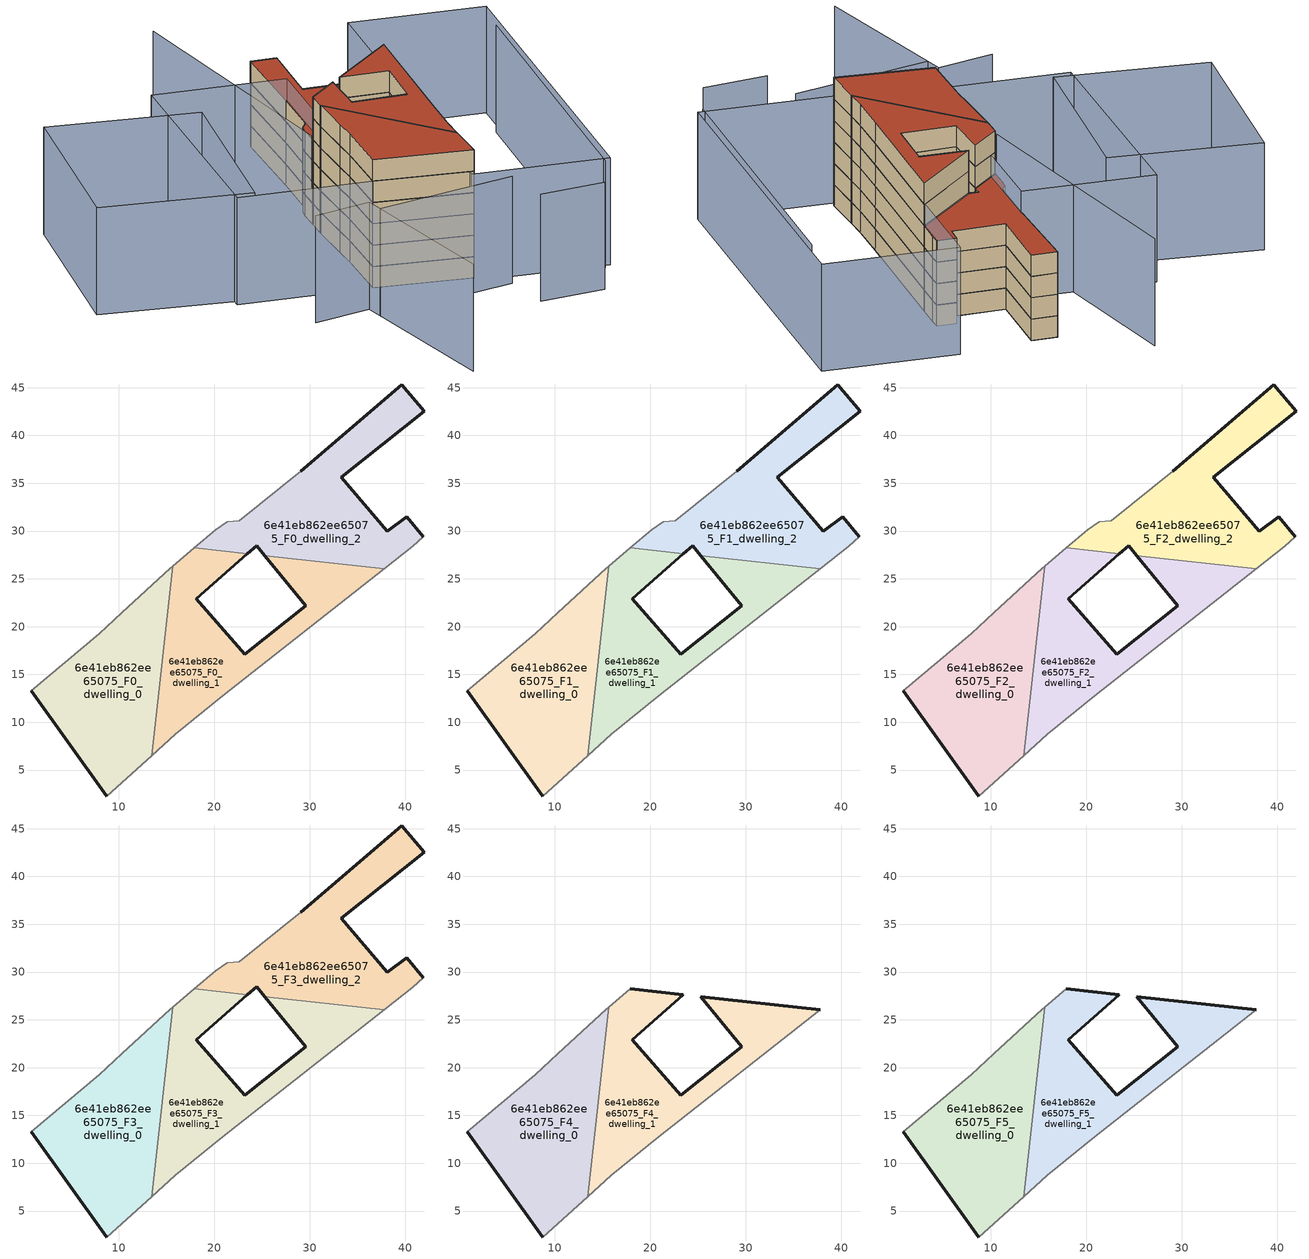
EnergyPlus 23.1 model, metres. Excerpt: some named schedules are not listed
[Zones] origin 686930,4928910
6e41eb862ee65075_F0_dwelling_0
 floor ground (EU_floor_Construction): 13.47,6.51 15.65,26.3 15.4,26.09 10.35,21.46 7.96,19.25 0.88,13.31 8.76,2.28 z0
 wall outside (EU_wall_Construction): 8.76,2.28 0.88,13.31 z0:3
 wall adiabatic (EU_wall_Construction): 13.47,6.51 8.76,2.28 / 0.88,13.31 7.96,19.25 10.35,21.46 15.4,26.09 15.65,26.3 z0:3
 wall to 6e41eb862ee65075_F0_dwelling_1 (EU_wall_Construction): 15.65,26.3 13.47,6.51 z0:3
6e41eb862ee65075_F0_dwelling_1
 floor ground (EU_floor_Construction): 29.6,22.16 23.21,17.13 18.15,22.93 23.48,27.62 17.93,28.23 15.65,26.3 13.47,6.51 15.95,8.72 20.92,12.75 37.77,26.05 25.29,27.42 z0
 wall outside (EU_wall_Construction): 23.48,27.62 18.15,22.93 23.21,17.13 29.6,22.16 25.29,27.42 z0:3
 wall adiabatic (EU_wall_Construction): 37.77,26.05 20.92,12.75 15.95,8.72 13.47,6.51 / 15.65,26.3 17.93,28.23 z0:3
 wall to 6e41eb862ee65075_F0_dwelling_2 (EU_wall_Construction): 25.29,27.42 37.77,26.05 / 17.93,28.23 23.48,27.62 z0:3
6e41eb862ee65075_F0_dwelling_2
 floor ground (EU_floor_Construction): 40.78,28.42 41.88,29.41 40.14,31.51 38.11,29.97 33.31,35.65 41.96,42.54 39.61,45.28 29.04,36.26 22.63,31.1 21.37,30.95 20.19,30.13 17.93,28.23 23.48,27.62 24.44,28.46 25.29,27.42 37.77,26.05 z0
 wall outside (EU_wall_Construction): 29.04,36.26 39.61,45.28 41.96,42.54 33.31,35.65 38.11,29.97 40.14,31.51 41.88,29.41 / 25.29,27.42 24.44,28.46 23.48,27.62 z0:3
 wall adiabatic (EU_wall_Construction): 41.88,29.41 40.78,28.42 37.77,26.05 / 17.93,28.23 20.19,30.13 21.37,30.95 22.63,31.1 29.04,36.26 z0:3
6e41eb862ee65075_F1_dwelling_0
 floor to 6e41eb862ee65075_F0_dwelling_0 (EU_floor_Construction): 13.47,6.51 15.65,26.3 15.4,26.09 10.35,21.46 7.96,19.25 0.88,13.31 8.76,2.28 z3
 wall outside (EU_wall_Construction): 8.76,2.28 0.88,13.31 z3:6
 wall adiabatic (EU_wall_Construction): 13.47,6.51 8.76,2.28 / 0.88,13.31 7.96,19.25 10.35,21.46 15.4,26.09 15.65,26.3 z3:6
 wall to 6e41eb862ee65075_F1_dwelling_1 (EU_wall_Construction): 15.65,26.3 13.47,6.51 z3:6
6e41eb862ee65075_F1_dwelling_1
 floor to 6e41eb862ee65075_F0_dwelling_1 (EU_floor_Construction): 29.6,22.16 23.21,17.13 18.15,22.93 23.48,27.62 17.93,28.23 15.65,26.3 13.47,6.51 15.95,8.72 20.92,12.75 37.77,26.05 25.29,27.42 z3
 wall outside (EU_wall_Construction): 23.48,27.62 18.15,22.93 23.21,17.13 29.6,22.16 25.29,27.42 z3:6
 wall adiabatic (EU_wall_Construction): 37.77,26.05 20.92,12.75 15.95,8.72 13.47,6.51 / 15.65,26.3 17.93,28.23 z3:6
 wall to 6e41eb862ee65075_F1_dwelling_2 (EU_wall_Construction): 25.29,27.42 37.77,26.05 / 17.93,28.23 23.48,27.62 z3:6
6e41eb862ee65075_F1_dwelling_2
 floor to 6e41eb862ee65075_F0_dwelling_2 (EU_floor_Construction): 40.78,28.42 41.88,29.41 40.14,31.51 38.11,29.97 33.31,35.65 41.96,42.54 39.61,45.28 29.04,36.26 22.63,31.1 21.37,30.95 20.19,30.13 17.93,28.23 23.48,27.62 24.44,28.46 25.29,27.42 37.77,26.05 z3
 wall outside (EU_wall_Construction): 29.04,36.26 39.61,45.28 41.96,42.54 33.31,35.65 38.11,29.97 40.14,31.51 41.88,29.41 / 25.29,27.42 24.44,28.46 23.48,27.62 z3:6
 wall adiabatic (EU_wall_Construction): 41.88,29.41 40.78,28.42 37.77,26.05 / 17.93,28.23 20.19,30.13 21.37,30.95 22.63,31.1 29.04,36.26 z3:6
6e41eb862ee65075_F2_dwelling_0
 floor to 6e41eb862ee65075_F1_dwelling_0 (EU_floor_Construction): 13.47,6.51 15.65,26.3 15.4,26.09 10.35,21.46 7.96,19.25 0.88,13.31 8.76,2.28 z6
 wall outside (EU_wall_Construction): 8.76,2.28 0.88,13.31 z6:9
 wall adiabatic (EU_wall_Construction): 13.47,6.51 8.76,2.28 / 0.88,13.31 7.96,19.25 10.35,21.46 15.4,26.09 15.65,26.3 z6:9
 wall to 6e41eb862ee65075_F2_dwelling_1 (EU_wall_Construction): 15.65,26.3 13.47,6.51 z6:9
6e41eb862ee65075_F2_dwelling_1
 floor to 6e41eb862ee65075_F1_dwelling_1 (EU_floor_Construction): 29.6,22.16 23.21,17.13 18.15,22.93 23.48,27.62 17.93,28.23 15.65,26.3 13.47,6.51 15.95,8.72 20.92,12.75 37.77,26.05 25.29,27.42 z6
 wall outside (EU_wall_Construction): 23.48,27.62 18.15,22.93 23.21,17.13 29.6,22.16 25.29,27.42 z6:9
 wall adiabatic (EU_wall_Construction): 37.77,26.05 20.92,12.75 15.95,8.72 13.47,6.51 / 15.65,26.3 17.93,28.23 z6:9
 wall to 6e41eb862ee65075_F2_dwelling_2 (EU_wall_Construction): 25.29,27.42 37.77,26.05 / 17.93,28.23 23.48,27.62 z6:9
6e41eb862ee65075_F2_dwelling_2
 floor to 6e41eb862ee65075_F1_dwelling_2 (EU_floor_Construction): 40.78,28.42 41.88,29.41 40.14,31.51 38.11,29.97 33.31,35.65 41.96,42.54 39.61,45.28 29.04,36.26 22.63,31.1 21.37,30.95 20.19,30.13 17.93,28.23 23.48,27.62 24.44,28.46 25.29,27.42 37.77,26.05 z6
 wall outside (EU_wall_Construction): 29.04,36.26 39.61,45.28 41.96,42.54 33.31,35.65 38.11,29.97 40.14,31.51 41.88,29.41 / 25.29,27.42 24.44,28.46 23.48,27.62 z6:9
 wall adiabatic (EU_wall_Construction): 41.88,29.41 40.78,28.42 37.77,26.05 / 17.93,28.23 20.19,30.13 21.37,30.95 22.63,31.1 29.04,36.26 z6:9
6e41eb862ee65075_F3_dwelling_0
 floor to 6e41eb862ee65075_F2_dwelling_0 (EU_floor_Construction): 13.47,6.51 15.65,26.3 15.4,26.09 10.35,21.46 7.96,19.25 0.88,13.31 8.76,2.28 z9
 wall outside (EU_wall_Construction): 8.76,2.28 0.88,13.31 z9:12
 wall adiabatic (EU_wall_Construction): 13.47,6.51 8.76,2.28 / 0.88,13.31 7.96,19.25 10.35,21.46 15.4,26.09 15.65,26.3 z9:12
 wall to 6e41eb862ee65075_F3_dwelling_1 (EU_wall_Construction): 15.65,26.3 13.47,6.51 z9:12
6e41eb862ee65075_F3_dwelling_1
 floor to 6e41eb862ee65075_F2_dwelling_1 (EU_floor_Construction): 29.6,22.16 23.21,17.13 18.15,22.93 23.48,27.62 17.93,28.23 15.65,26.3 13.47,6.51 15.95,8.72 20.92,12.75 37.77,26.05 25.29,27.42 z9
 wall outside (EU_wall_Construction): 23.48,27.62 18.15,22.93 23.21,17.13 29.6,22.16 25.29,27.42 z9:12
 wall adiabatic (EU_wall_Construction): 37.77,26.05 20.92,12.75 15.95,8.72 13.47,6.51 / 15.65,26.3 17.93,28.23 z9:12
 wall to 6e41eb862ee65075_F3_dwelling_2 (EU_wall_Construction): 25.29,27.42 37.77,26.05 / 17.93,28.23 23.48,27.62 z9:12
6e41eb862ee65075_F3_dwelling_2
 floor to 6e41eb862ee65075_F2_dwelling_2 (EU_floor_Construction): 40.78,28.42 41.88,29.41 40.14,31.51 38.11,29.97 33.31,35.65 41.96,42.54 39.61,45.28 29.04,36.26 22.63,31.1 21.37,30.95 20.19,30.13 17.93,28.23 23.48,27.62 24.44,28.46 25.29,27.42 37.77,26.05 z9
 wall outside (EU_wall_Construction): 29.04,36.26 39.61,45.28 41.96,42.54 33.31,35.65 38.11,29.97 40.14,31.51 41.88,29.41 / 25.29,27.42 24.44,28.46 23.48,27.62 z9:12
 wall adiabatic (EU_wall_Construction): 41.88,29.41 40.78,28.42 37.77,26.05 / 17.93,28.23 20.19,30.13 21.37,30.95 22.63,31.1 29.04,36.26 z9:12
 roof outside (EU_roof_Construction): 39.61,45.28 41.96,42.54 33.31,35.65 38.11,29.97 40.14,31.51 41.88,29.41 40.78,28.42 37.77,26.05 25.29,27.42 24.44,28.46 23.48,27.62 17.93,28.23 20.19,30.13 21.37,30.95 22.63,31.1 29.04,36.26 z12
6e41eb862ee65075_F4_dwelling_0
 floor to 6e41eb862ee65075_F3_dwelling_0 (EU_floor_Construction): 13.47,6.51 15.65,26.3 15.4,26.09 10.35,21.46 7.96,19.25 0.88,13.31 8.76,2.28 z12
 wall outside (EU_wall_Construction): 8.76,2.28 0.88,13.31 z12:15
 wall adiabatic (EU_wall_Construction): 13.47,6.51 8.76,2.28 / 0.88,13.31 7.96,19.25 10.35,21.46 15.4,26.09 15.65,26.3 z12:15
 wall to 6e41eb862ee65075_F4_dwelling_1 (EU_wall_Construction): 15.65,26.3 13.47,6.51 z12:15
6e41eb862ee65075_F4_dwelling_1
 floor to 6e41eb862ee65075_F3_dwelling_1 (EU_floor_Construction): 29.6,22.16 23.21,17.13 18.15,22.93 23.48,27.62 17.93,28.23 15.65,26.3 13.47,6.51 15.95,8.72 20.92,12.75 37.77,26.05 25.29,27.42 z12
 wall outside (EU_wall_Construction): 17.93,28.23 23.48,27.62 18.15,22.93 23.21,17.13 29.6,22.16 25.29,27.42 37.77,26.05 z12:15
 wall adiabatic (EU_wall_Construction): 37.77,26.05 20.92,12.75 15.95,8.72 13.47,6.51 / 15.65,26.3 17.93,28.23 z12:15
6e41eb862ee65075_F5_dwelling_0
 floor to 6e41eb862ee65075_F4_dwelling_0 (EU_floor_Construction): 13.47,6.51 15.65,26.3 15.4,26.09 10.35,21.46 7.96,19.25 0.88,13.31 8.76,2.28 z15
 wall outside (EU_wall_Construction): 8.76,2.28 0.88,13.31 z15:18
 wall adiabatic (EU_wall_Construction): 13.47,6.51 8.76,2.28 / 0.88,13.31 7.96,19.25 10.35,21.46 15.4,26.09 15.65,26.3 z15:18
 wall to 6e41eb862ee65075_F5_dwelling_1 (EU_wall_Construction): 15.65,26.3 13.47,6.51 z15:18
 roof outside (EU_roof_Construction): 15.65,26.3 13.47,6.51 8.76,2.28 0.88,13.31 7.96,19.25 10.35,21.46 15.4,26.09 z18
6e41eb862ee65075_F5_dwelling_1
 floor to 6e41eb862ee65075_F4_dwelling_1 (EU_floor_Construction): 29.6,22.16 23.21,17.13 18.15,22.93 23.48,27.62 17.93,28.23 15.65,26.3 13.47,6.51 15.95,8.72 20.92,12.75 37.77,26.05 25.29,27.42 z15
 wall outside (EU_wall_Construction): 17.93,28.23 23.48,27.62 18.15,22.93 23.21,17.13 29.6,22.16 25.29,27.42 37.77,26.05 z15:18
 wall adiabatic (EU_wall_Construction): 37.77,26.05 20.92,12.75 15.95,8.72 13.47,6.51 / 15.65,26.3 17.93,28.23 z15:18
 roof outside (EU_roof_Construction): 37.77,26.05 20.92,12.75 15.95,8.72 13.47,6.51 15.65,26.3 17.93,28.23 23.48,27.62 18.15,22.93 23.21,17.13 29.6,22.16 25.29,27.42 z18
shading: 4.55,-8.61 11.43,-14.82 / -7.51,9.01 8.95,-2.93 / 18.21,-12.23 55.65,17.37 / -12.61,16.05 -5.93,11.2 / -5.93,11.2 -20.5,-8.89 / 37.74,58.07 12.29,26.27 / 61.26,20.93 19.33,-12.49 / 19.33,-12.49 7.64,2.17 / 7.64,2.17 49.57,35.59 / 49.57,35.59 61.26,20.93 / 17.48,50.52 29.1,36.19 / 29.1,36.19 0.88,13.31 / 0.88,13.31 -10.74,27.64 / -10.74,27.64 17.48,50.52 / -8.24,26.17 -20.42,43.36 / -20.42,43.36 2.43,59.57 / 2.43,59.57 14.62,42.37 / 14.62,42.37 -8.24,26.17 z0:15
[Building]
EU S2 Campaign: North Axis=0; Terrain=City; Solar Distribution=FullExterior
[Site:Location]
Bologna: Latitude=44.5; Longitude=11.25; Time Zone=1; Elevation=37
[SizingPeriod:WeatherFileDays]
AnnualSizingPeriod: Begin Month=1; Begin Day of Month=1; End Month=12; End Day of Month=31; Day of Week for Start Day=Monday; Use Weather File Daylight Saving Period=No; Use Weather File Rain and Snow Indicators=No
[MATERIAL]
EU_InternalMass_Material: Roughness=MediumRough; Thickness=0.1; Conductivity=1; Density=1800; Specific Heat=900; Thermal Absorptance=0.9; Solar Absorptance=0.7; Visible Absorptance=0.7
[MATERIAL:NOMASS] Roughness=MediumRough; Thermal Absorptance=0.9; Solar Absorptance=0.7; Visible Absorptance=0.7
Name | Thermal Resistance
EU_wall_NoMass | 0.905828
EU_roof_NoMass | 0.37593
EU_floor_NoMass | 0.67114
[CONSTRUCTION]
EU_wall_Construction: EU_wall_NoMass
EU_roof_Construction: EU_roof_NoMass
EU_floor_Construction: EU_floor_NoMass
EU_InternalMass_Construction: EU_InternalMass_Material
[ZONE] Type=1; Multiplier=1; Ceiling Height=autocalculate; Floor Area=autocalculate; Part of Total Floor Area=Yes
Name | Volume
6e41eb862ee65075_F0_dwelling_0; 6e41eb862ee65075_F1_dwelling_0; 6e41eb862ee65075_F2_dwelling_0; 6e41eb862ee65075_F3_dwelling_0; 6e41eb862ee65075_F4_dwelling_0; 6e41eb862ee65075_F5_dwelling_0 | 518.197
6e41eb862ee65075_F0_dwelling_1; 6e41eb862ee65075_F1_dwelling_1; 6e41eb862ee65075_F2_dwelling_1; 6e41eb862ee65075_F3_dwelling_1; 6e41eb862ee65075_F4_dwelling_1; 6e41eb862ee65075_F5_dwelling_1 | 518.13
6e41eb862ee65075_F0_dwelling_2 | 518.166
6e41eb862ee65075_F1_dwelling_2; 6e41eb862ee65075_F2_dwelling_2; 6e41eb862ee65075_F3_dwelling_2 | 518.167
[INTERNALMASS] Construction=EU_InternalMass_Construction
Name | Zone or ZoneList | Surface Area
6e41eb862ee65075_F0_dwelling_0_EU_InternalMass | 6e41eb862ee65075_F0_dwelling_0 | 172.732
6e41eb862ee65075_F0_dwelling_1_EU_InternalMass | 6e41eb862ee65075_F0_dwelling_1 | 172.713
6e41eb862ee65075_F0_dwelling_2_EU_InternalMass | 6e41eb862ee65075_F0_dwelling_2 | 172.722
6e41eb862ee65075_F1_dwelling_0_EU_InternalMass | 6e41eb862ee65075_F1_dwelling_0 | 172.732
6e41eb862ee65075_F1_dwelling_1_EU_InternalMass | 6e41eb862ee65075_F1_dwelling_1 | 172.713
6e41eb862ee65075_F1_dwelling_2_EU_InternalMass | 6e41eb862ee65075_F1_dwelling_2 | 172.722
6e41eb862ee65075_F2_dwelling_0_EU_InternalMass | 6e41eb862ee65075_F2_dwelling_0 | 172.732
6e41eb862ee65075_F2_dwelling_1_EU_InternalMass | 6e41eb862ee65075_F2_dwelling_1 | 172.713
6e41eb862ee65075_F2_dwelling_2_EU_InternalMass | 6e41eb862ee65075_F2_dwelling_2 | 172.722
6e41eb862ee65075_F3_dwelling_0_EU_InternalMass | 6e41eb862ee65075_F3_dwelling_0 | 172.732
6e41eb862ee65075_F3_dwelling_1_EU_InternalMass | 6e41eb862ee65075_F3_dwelling_1 | 172.713
6e41eb862ee65075_F3_dwelling_2_EU_InternalMass | 6e41eb862ee65075_F3_dwelling_2 | 172.722
6e41eb862ee65075_F4_dwelling_0_EU_InternalMass | 6e41eb862ee65075_F4_dwelling_0 | 264.735
6e41eb862ee65075_F4_dwelling_1_EU_InternalMass | 6e41eb862ee65075_F4_dwelling_1 | 253.436
6e41eb862ee65075_F5_dwelling_0_EU_InternalMass | 6e41eb862ee65075_F5_dwelling_0 | 264.735
6e41eb862ee65075_F5_dwelling_1_EU_InternalMass | 6e41eb862ee65075_F5_dwelling_1 | 253.436
[OTHEREQUIPMENT] Fuel Type=Electricity; Design Level Calculation Method=Watts/Area; Power per Zone Floor Area=1; Fraction Latent=0; Fraction Radiant=0; Fraction Lost=0; Carbon Dioxide Generation Rate=0; EndUse Subcategory=EU_Step8_InternalGains
Name | Zone or ZoneList or Space or SpaceList | Schedule
EU_Step8_InternalGain_6e41eb862ee65075_F0_dwelling_0_f000 | 6e41eb862ee65075_F0_dwelling_0 | EU_Step8_GainSchedule_6e41eb862ee65075_F0_dwelling_0_f000
EU_Step8_InternalGain_6e41eb862ee65075_F0_dwelling_1_f000 | 6e41eb862ee65075_F0_dwelling_1 | EU_Step8_GainSchedule_6e41eb862ee65075_F0_dwelling_1_f000
EU_Step8_InternalGain_6e41eb862ee65075_F0_dwelling_2_f000 | 6e41eb862ee65075_F0_dwelling_2 | EU_Step8_GainSchedule_6e41eb862ee65075_F0_dwelling_2_f000
EU_Step8_InternalGain_6e41eb862ee65075_F1_dwelling_0_f000 | 6e41eb862ee65075_F1_dwelling_0 | EU_Step8_GainSchedule_6e41eb862ee65075_F1_dwelling_0_f000
EU_Step8_InternalGain_6e41eb862ee65075_F1_dwelling_1_f000 | 6e41eb862ee65075_F1_dwelling_1 | EU_Step8_GainSchedule_6e41eb862ee65075_F1_dwelling_1_f000
EU_Step8_InternalGain_6e41eb862ee65075_F1_dwelling_2_f000 | 6e41eb862ee65075_F1_dwelling_2 | EU_Step8_GainSchedule_6e41eb862ee65075_F1_dwelling_2_f000
EU_Step8_InternalGain_6e41eb862ee65075_F2_dwelling_0_f000 | 6e41eb862ee65075_F2_dwelling_0 | EU_Step8_GainSchedule_6e41eb862ee65075_F2_dwelling_0_f000
EU_Step8_InternalGain_6e41eb862ee65075_F2_dwelling_1_f000 | 6e41eb862ee65075_F2_dwelling_1 | EU_Step8_GainSchedule_6e41eb862ee65075_F2_dwelling_1_f000
EU_Step8_InternalGain_6e41eb862ee65075_F2_dwelling_2_f000 | 6e41eb862ee65075_F2_dwelling_2 | EU_Step8_GainSchedule_6e41eb862ee65075_F2_dwelling_2_f000
EU_Step8_InternalGain_6e41eb862ee65075_F3_dwelling_0_f000 | 6e41eb862ee65075_F3_dwelling_0 | EU_Step8_GainSchedule_6e41eb862ee65075_F3_dwelling_0_f000
EU_Step8_InternalGain_6e41eb862ee65075_F3_dwelling_1_f000 | 6e41eb862ee65075_F3_dwelling_1 | EU_Step8_GainSchedule_6e41eb862ee65075_F3_dwelling_1_f000
EU_Step8_InternalGain_6e41eb862ee65075_F3_dwelling_2_f000 | 6e41eb862ee65075_F3_dwelling_2 | EU_Step8_GainSchedule_6e41eb862ee65075_F3_dwelling_2_f000
EU_Step8_InternalGain_6e41eb862ee65075_F4_dwelling_0_f000 | 6e41eb862ee65075_F4_dwelling_0 | EU_Step8_GainSchedule_6e41eb862ee65075_F4_dwelling_0_f000
EU_Step8_InternalGain_6e41eb862ee65075_F4_dwelling_1_f000 | 6e41eb862ee65075_F4_dwelling_1 | EU_Step8_GainSchedule_6e41eb862ee65075_F4_dwelling_1_f000
EU_Step8_InternalGain_6e41eb862ee65075_F5_dwelling_0_f000 | 6e41eb862ee65075_F5_dwelling_0 | EU_Step8_GainSchedule_6e41eb862ee65075_F5_dwelling_0_f000
EU_Step8_InternalGain_6e41eb862ee65075_F5_dwelling_1_f000 | 6e41eb862ee65075_F5_dwelling_1 | EU_Step8_GainSchedule_6e41eb862ee65075_F5_dwelling_1_f000
[ZONEVENTILATION:DESIGNFLOWRATE] Schedule=EU_AlwaysOn; Design Flow Rate Calculation Method=AirChanges/Hour; Air Changes per Hour=0.73129; Ventilation Type=Natural; Fan Pressure Rise=0; Fan Total Efficiency=1; Constant Term Coefficient=1; Temperature Term Coefficient=0; Velocity Term Coefficient=0; Velocity Squared Term Coefficient=0; Minimum Indoor Temperature=-100; Maximum Indoor Temperature=100; Delta Temperature=-100; Minimum Outdoor Temperature=-100; Maximum Outdoor Temperature=100; Maximum Wind Speed=40
Name | Zone or ZoneList or Space or SpaceList
EU_ConstantAir_6e41eb862ee65075_F0_dwelling_0 | 6e41eb862ee65075_F0_dwelling_0
EU_ConstantAir_6e41eb862ee65075_F0_dwelling_1 | 6e41eb862ee65075_F0_dwelling_1
EU_ConstantAir_6e41eb862ee65075_F0_dwelling_2 | 6e41eb862ee65075_F0_dwelling_2
EU_ConstantAir_6e41eb862ee65075_F1_dwelling_0 | 6e41eb862ee65075_F1_dwelling_0
EU_ConstantAir_6e41eb862ee65075_F1_dwelling_1 | 6e41eb862ee65075_F1_dwelling_1
EU_ConstantAir_6e41eb862ee65075_F1_dwelling_2 | 6e41eb862ee65075_F1_dwelling_2
EU_ConstantAir_6e41eb862ee65075_F2_dwelling_0 | 6e41eb862ee65075_F2_dwelling_0
EU_ConstantAir_6e41eb862ee65075_F2_dwelling_1 | 6e41eb862ee65075_F2_dwelling_1
EU_ConstantAir_6e41eb862ee65075_F2_dwelling_2 | 6e41eb862ee65075_F2_dwelling_2
EU_ConstantAir_6e41eb862ee65075_F3_dwelling_0 | 6e41eb862ee65075_F3_dwelling_0
EU_ConstantAir_6e41eb862ee65075_F3_dwelling_1 | 6e41eb862ee65075_F3_dwelling_1
EU_ConstantAir_6e41eb862ee65075_F3_dwelling_2 | 6e41eb862ee65075_F3_dwelling_2
EU_ConstantAir_6e41eb862ee65075_F4_dwelling_0 | 6e41eb862ee65075_F4_dwelling_0
EU_ConstantAir_6e41eb862ee65075_F4_dwelling_1 | 6e41eb862ee65075_F4_dwelling_1
EU_ConstantAir_6e41eb862ee65075_F5_dwelling_0 | 6e41eb862ee65075_F5_dwelling_0
EU_ConstantAir_6e41eb862ee65075_F5_dwelling_1 | 6e41eb862ee65075_F5_dwelling_1
[HVACTEMPLATE:THERMOSTAT] Constant Heating Setpoint=20; Constant Cooling Setpoint=50
EU_HeatOnly_6e41eb862ee65075_F0_dwelling_0; EU_HeatOnly_6e41eb862ee65075_F0_dwelling_1; EU_HeatOnly_6e41eb862ee65075_F0_dwelling_2; EU_HeatOnly_6e41eb862ee65075_F1_dwelling_0; EU_HeatOnly_6e41eb862ee65075_F1_dwelling_1; EU_HeatOnly_6e41eb862ee65075_F1_dwelling_2
